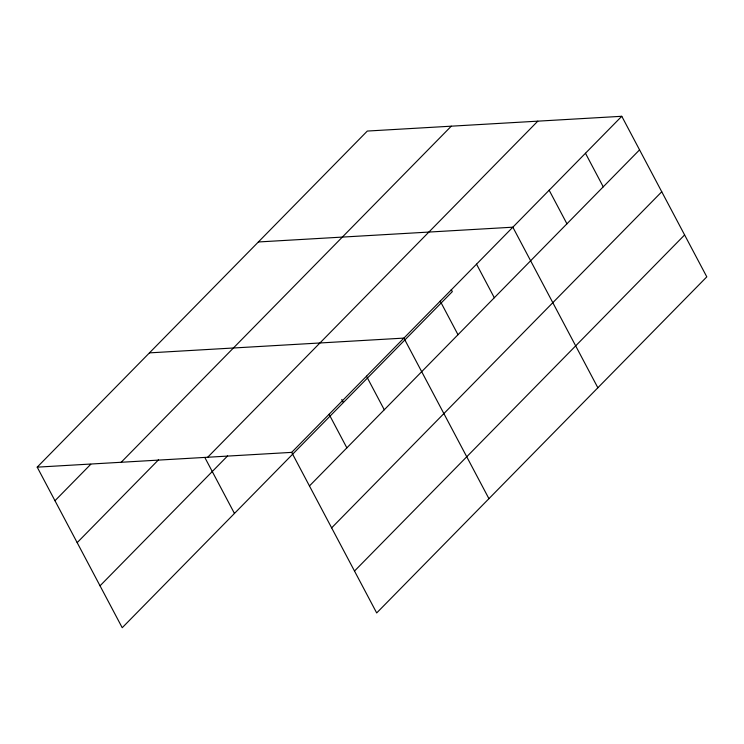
<?xml version="1.0" encoding="UTF-8"?>
<svg xmlns="http://www.w3.org/2000/svg" width="744" height="744" viewBox="0 0 744 744"><rect width="100%" height="100%" fill="white"/><g stroke="black" fill="none" stroke-linecap="round" stroke-linejoin="round"><path stroke-width="1.12" d="M37.2 467.148L367.313 131.056L621.779 116.287L706.8 276.852L376.687 612.944L291.676 452.371L37.2 467.148L122.221 627.713L452.324 291.629L451.245 289.583M54.982 500.721L90.768 464.284M121.179 462.266L451.283 126.182M77.171 542.627L158.5 459.829M207.697 457.244L537.81 121.16M100.031 585.807L227.599 455.923M291.676 452.371L621.779 116.287M309.448 485.953L639.561 149.86M331.638 527.859L661.751 191.766M354.507 571.039L684.61 234.946M258.373 241.967L512.849 227.19L597.86 387.764M149.432 352.87L403.908 338.102L488.929 498.675M585.472 153.255L603.245 186.828M549.156 190.222L566.937 223.805M476.532 264.167L494.314 297.74M440.225 301.134L457.997 334.707M366.494 376.194L384.276 409.767M341.766 399.472L343.393 402.532M329.09 414.287L346.862 447.86M204.823 457.476L234.453 513.444"/></g></svg>
